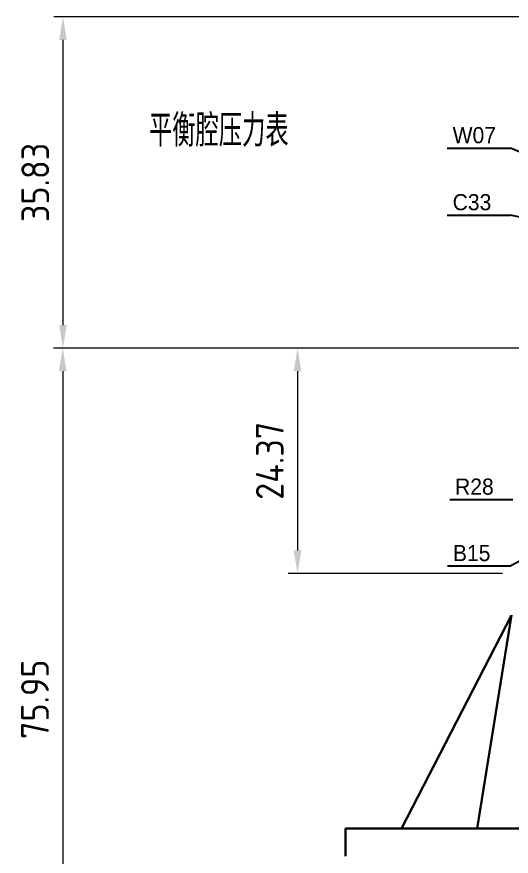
# Model space of a CAD drawing. Header units: millimetres. Extents: x 1235 to 3468, y -658 to 307.
# Drawn here: x 2287.7 to 2341.2, y -326.9 to -236.1 of the extents above; entities that cross this region are included whole.
import ezdxf
from ezdxf.enums import TextEntityAlignment as Align

# ---------------------------------------------------------------- set-up
doc = ezdxf.new("R2010")
doc.units = ezdxf.units.MM
doc.linetypes.add('LDM', pattern=[0])
doc.layers.get('Defpoints').update_dxf_attribs({"color": 255})
doc.layers.add('4', color=7, linetype='Continuous')
doc.layers.add('AM_0', color=7, linetype='Continuous', lineweight=30)
doc.layers.add('AM_5', color=90, linetype='Continuous', lineweight=20)
doc.styles.get("Standard").update_dxf_attribs({"font": 'ISOCP.SHX', "bigfont": 'gbcbig.shx'})
doc.styles.add('TDM', font='medtext', dxfattribs={"width": 0.975})
doc.dimstyles.new('AM_ISO$0', dxfattribs={"dimtxt": 3, "dimasz": 2.5, "dimexe": 1, "dimexo": 1, "dimgap": 1.5, "dimtad": 1, "dimdsep": 46, "dimtxsty": 'Standard', "dimcen": 0, "dimclrd": 256, "dimclre": 256, "dimclrt": 2, "dimadec": 0, "dimazin": 2, "dimtp": 0.1, "dimtm": 0.1, "dimtfac": 0.71, "dimtmove": 0, "dimatfit": 3, "dimfxl": 1, "dimlwd": -1, "dimlwe": -1, "dimarcsym": 1})

# ---------------------------------------------------------------- blocks, each defined once
blk = doc.blocks.new('*D166')
at = {"layer": 'AM_5', "transparency": 16777216}
for p, q in [((2346.285, -271.973), (2291.669, -271.973)), ((2292.669, -274.473), (2292.669, -345.419)), ((2315.514, -347.919), (2291.669, -347.919))]:
    blk.add_line(p, q, dxfattribs=at)
for points in [[(2292.252, -274.473), (2293.085, -274.473), (2292.669, -271.973)], [(2292.252, -345.419), (2293.085, -345.419), (2292.669, -347.919)]]:
    blk.add_solid(points, dxfattribs=at)
at = {"layer": 'Defpoints', "color": 0, "transparency": 16777216}
for p in [(2347.285, -271.973), (2292.669, -347.919), (2316.514, -347.919)]:
    blk.add_point(p, dxfattribs=at)
at = {"layer": 'AM_5', "color": 2, "transparency": 16777216, "insert": (2289.669, -309.946), "char_height": 3, "attachment_point": 5, "rotation": 90}
blk.add_mtext('75.95', dxfattribs=at)
blk = doc.blocks.new('*D167')
at = {"layer": 'AM_5', "transparency": 16777216}
for p, q in [((2346.285, -271.973), (2317.088, -271.973)), ((2318.088, -274.473), (2318.088, -293.846)), ((2340.264, -296.346), (2317.088, -296.346))]:
    blk.add_line(p, q, dxfattribs=at)
for points in [[(2317.671, -274.473), (2318.505, -274.473), (2318.088, -271.973)], [(2317.671, -293.846), (2318.505, -293.846), (2318.088, -296.346)]]:
    blk.add_solid(points, dxfattribs=at)
at = {"layer": 'Defpoints', "color": 0, "transparency": 16777216}
for p in [(2347.285, -271.973), (2318.088, -296.346), (2341.264, -296.346)]:
    blk.add_point(p, dxfattribs=at)
at = {"layer": 'AM_5', "color": 2, "transparency": 16777216, "insert": (2315.088, -284.159), "char_height": 3, "attachment_point": 5, "rotation": 90}
blk.add_mtext('24.37', dxfattribs=at)
blk = doc.blocks.new('*D169')
at = {"layer": 'AM_5', "transparency": 16777216}
for p, q in [((2360.462, -236.14), (2291.702, -236.14)), ((2292.702, -238.64), (2292.702, -269.473)), ((2346.285, -271.973), (2291.702, -271.973))]:
    blk.add_line(p, q, dxfattribs=at)
for points in [[(2292.285, -238.64), (2293.118, -238.64), (2292.702, -236.14)], [(2292.285, -269.473), (2293.118, -269.473), (2292.702, -271.973)]]:
    blk.add_solid(points, dxfattribs=at)
at = {"layer": 'Defpoints', "color": 0, "transparency": 16777216}
for p in [(2361.462, -236.14), (2292.702, -271.973), (2347.285, -271.973)]:
    blk.add_point(p, dxfattribs=at)
at = {"layer": 'AM_5', "color": 2, "transparency": 16777216, "insert": (2289.702, -254.057), "char_height": 3, "attachment_point": 5, "rotation": 90}
blk.add_mtext('35.83', dxfattribs=at)

msp = doc.modelspace()

# ---------------------------------------------------------------- linework, layer by layer
at = {"layer": '4', "color": 172, "linetype": 'LDM'}
for p, q in [((2334.296, -250.341), (2339.557, -250.341)), ((2339.557, -250.341), (2341.144, -250.341)), ((2351.931, -254.911), (2341.144, -250.341)), ((2334.296, -257.587), (2339.557, -257.587)), ((2339.557, -257.587), (2341.144, -257.587)), ((2369.002, -263.665), (2341.144, -257.587)), ((2369.001, -280.307), (2341.173, -295.531)), ((2334.557, -288.348), (2339.817, -288.348)), ((2339.817, -288.348), (2341.405, -288.348)), ((2334.325, -295.531), (2339.585, -295.531)), ((2339.585, -295.531), (2341.173, -295.531))]:
    msp.add_line(p, q, dxfattribs=at)
at = {"layer": 'AM_0'}
for p, q in [((2329.344, -323.919), (2341.264, -300.846)), ((2337.514, -323.919), (2341.264, -300.846)), ((2323.264, -323.919), (2358.264, -323.919)), ((2323.264, -326.919), (2323.264, -323.919))]:
    msp.add_line(p, q, dxfattribs=at)

# ---------------------------------------------------------------- texts
at = {"layer": '4', "color": 7, "style": 'TDM', "width": 0.975}
for s, p in [('W07', (2334.879, -250.341)), ('C33', (2334.879, -257.587)), ('R28', (2335.14, -288.348)), ('B15', (2334.908, -295.531))]:
    msp.add_text(s, height=1.75, dxfattribs=at).set_placement(p, align=Align.BOTTOM_LEFT)
at = {"layer": 'AM_5', "color": 2, "insert": (2302.008, -250.209), "char_height": 3.5, "attachment_point": 7}
msp.add_mtext('平衡腔压力表', dxfattribs=at)

# ---------------------------------------------------------------- dimensions: what is measured, and where the dimension line sits
at = {"layer": 'AM_5'}
for base, p1, p2, picture, middle in [((2292.702, -271.973), (2361.462, -236.14), (2347.285, -271.973), '*D169', (2289.702, -254.057)), ((2292.669, -347.919), (2347.285, -271.973), (2316.514, -347.919), '*D166', (2289.669, -309.946)), ((2318.088, -296.346), (2347.285, -271.973), (2341.264, -296.346), '*D167', (2315.088, -284.159))]:
    dim = msp.add_linear_dim(base=base, p1=p1, p2=p2, angle=90, dimstyle='AM_ISO$0', dxfattribs=at)
    dim.commit()
    dim.dimension.update_dxf_attribs({"geometry": picture, "text_midpoint": middle})

doc.saveas('drawing.dxf')
